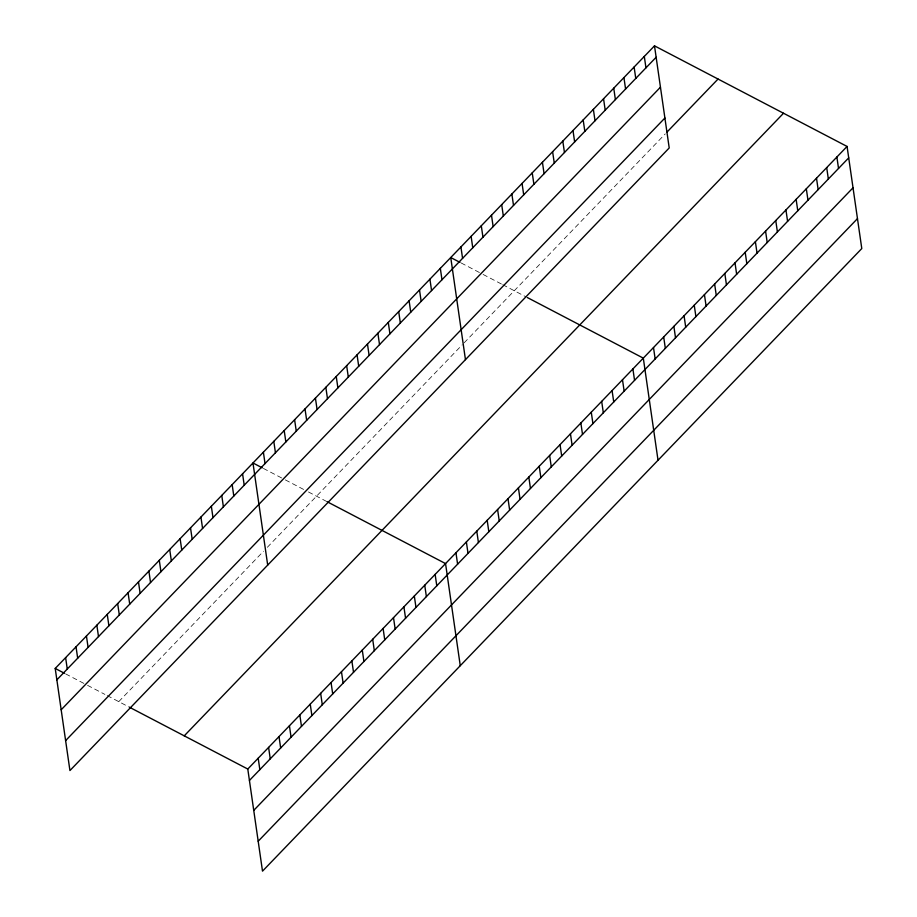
<?xml version="1.0" encoding="UTF-8"?>
<svg xmlns="http://www.w3.org/2000/svg" width="917" height="917" viewBox="0 0 917 917"><rect width="100%" height="100%" fill="white"/><g stroke="black" fill="none" stroke-linecap="round" stroke-linejoin="round"><path stroke-width="0.69" stroke-dasharray="4.58 3.44" d="M118.763 701.643L263.534 551.232M267.328 547.3L462.248 344.792M464.14 342.832L665.261 133.893M461.136 262.961L481.941 273.828M483.099 274.435L501.576 284.087M502.734 284.694L526.198 296.948M263.374 468.415L284.178 479.282M285.325 479.889L303.814 489.54M308.444 491.959L327.243 501.782M65.611 673.88L86.416 684.735M87.562 685.343L104.893 694.398M107.209 695.602L129.48 707.236"/><path stroke-width="1.38" d="M654.497 45.85L669.215 147.958L69.933 770.555L55.215 668.447L654.497 45.85L847.067 146.445L861.785 248.553L262.503 871.15L247.785 769.042L847.067 146.445M56.854 679.852L656.136 57.267M61.175 709.781L660.458 87.195M65.611 740.627L664.894 118.029M667.106 131.968L718.045 79.045M184.237 735.847L783.519 113.249M249.435 780.447L848.718 157.862M253.745 810.387L853.028 187.79M258.193 841.221L857.475 218.624M459.979 262.365L450.74 257.528L465.458 359.636M527.39 297.567L643.31 358.134L658.028 460.242M262.216 467.819L252.977 462.982L267.695 565.101M327.243 501.782L445.547 563.588L460.265 665.696M55.215 668.447L64.454 673.273M129.48 707.236L247.785 769.042M836.889 157.036L838.528 168.441M826.698 167.616L828.338 179.033M816.508 178.196L818.147 189.613M806.318 188.787L807.969 200.193M796.128 199.367L797.779 210.784M785.949 209.947L787.588 221.364M775.759 220.538L777.398 231.944M765.569 231.118L767.208 242.535M755.379 241.698L757.029 253.115M745.189 252.29L746.839 263.695M735.01 262.87L736.649 274.286M724.82 273.461L726.459 284.866M714.63 284.041L716.28 295.457M704.439 294.621L706.09 306.037M694.249 305.212L695.9 316.617M684.071 315.792L685.71 327.209M644.307 56.43L645.958 67.847M673.88 326.372L675.52 337.788M634.117 67.021L635.768 78.426M663.69 336.963L665.341 348.368M623.938 77.601L625.577 89.018M653.5 347.543L655.151 358.96M613.748 88.181L615.387 99.598M603.558 98.772L605.197 110.178M632.902 368.943L634.553 380.36M593.368 109.352L595.018 120.769M622.494 379.753L624.145 391.169M583.178 119.944L584.828 131.349M612.086 390.573L613.737 401.978M572.999 130.523L574.638 141.94M601.678 401.382L603.329 412.799M562.809 141.103L564.448 152.52M591.27 412.192L592.921 423.608M552.619 151.695L554.258 163.1M580.862 423.012L582.513 434.417M542.428 162.275L544.079 173.691M570.454 433.821L572.105 445.238M532.238 172.855L533.889 184.271M560.046 444.642L561.697 456.047M522.06 183.446L523.699 194.851M511.869 194.026L513.509 205.442M549.638 455.451L551.277 466.868M501.679 204.606L503.33 216.022M539.23 466.26L540.87 477.677M491.489 215.197L493.14 226.602M528.822 477.081L530.462 488.486M481.299 225.777L482.95 237.194M518.414 487.89L520.054 499.307M471.12 236.368L472.759 247.773M508.007 498.699L509.646 510.116M460.93 246.948L462.569 258.365M497.599 509.52L499.238 520.925M487.191 520.329L488.83 531.745M440.332 268.349L441.971 279.754M476.783 531.149L478.422 542.555M429.924 279.158L431.563 290.574M466.375 541.958L468.014 553.375M419.516 289.967L421.155 301.384M455.955 552.768L457.606 564.184M409.108 300.787L410.747 312.193M398.7 311.597L400.339 323.013M435.139 574.397L436.79 585.814M388.292 322.417L389.931 333.822M424.731 585.206L426.382 596.623M377.884 333.226L379.523 344.643M414.324 596.027L415.974 607.432M367.476 344.035L369.115 355.452M403.916 606.836L405.566 618.253M357.068 354.856L358.707 366.261M393.508 617.657L395.158 629.062M346.66 365.665L348.3 377.082M383.1 628.466L384.75 639.883M336.241 376.474L337.892 387.891M372.692 639.275L374.331 650.692M325.833 387.295L327.484 398.7M362.284 650.096L363.923 661.501M315.425 398.104L317.076 409.521M351.876 660.905L353.515 672.321M305.017 408.925L306.668 420.33M341.468 671.714L343.107 683.131M294.609 419.734L296.26 431.15M331.06 682.535L332.699 693.94M284.201 430.543L285.852 441.96M320.652 693.344L322.291 704.76M273.793 441.364L275.444 452.769M310.244 704.164L311.883 715.569M263.385 452.173L265.036 463.589M299.836 714.973L301.475 726.39M289.428 725.783L291.067 737.199M242.569 473.802L244.209 485.208M279.02 736.603L280.659 748.008M232.161 484.612L233.801 496.028M268.601 747.412L270.251 758.829M221.754 495.432L223.393 506.837M258.193 758.221L259.843 769.638M211.346 506.241L212.985 517.658M200.938 517.05L202.577 528.467M190.53 527.871L192.169 539.276M180.122 538.68L181.761 550.097M169.714 549.489L171.353 560.906M159.294 560.31L160.945 571.715M148.886 571.119L150.537 582.536M138.478 581.94L140.129 593.345M128.071 592.749L129.721 604.165M117.663 603.558L119.313 614.975M107.255 614.379L108.905 625.784M96.847 625.188L98.497 636.604M86.439 635.997L88.089 647.413M76.031 646.817L77.681 658.234M65.623 657.627L67.262 669.043"/></g></svg>
